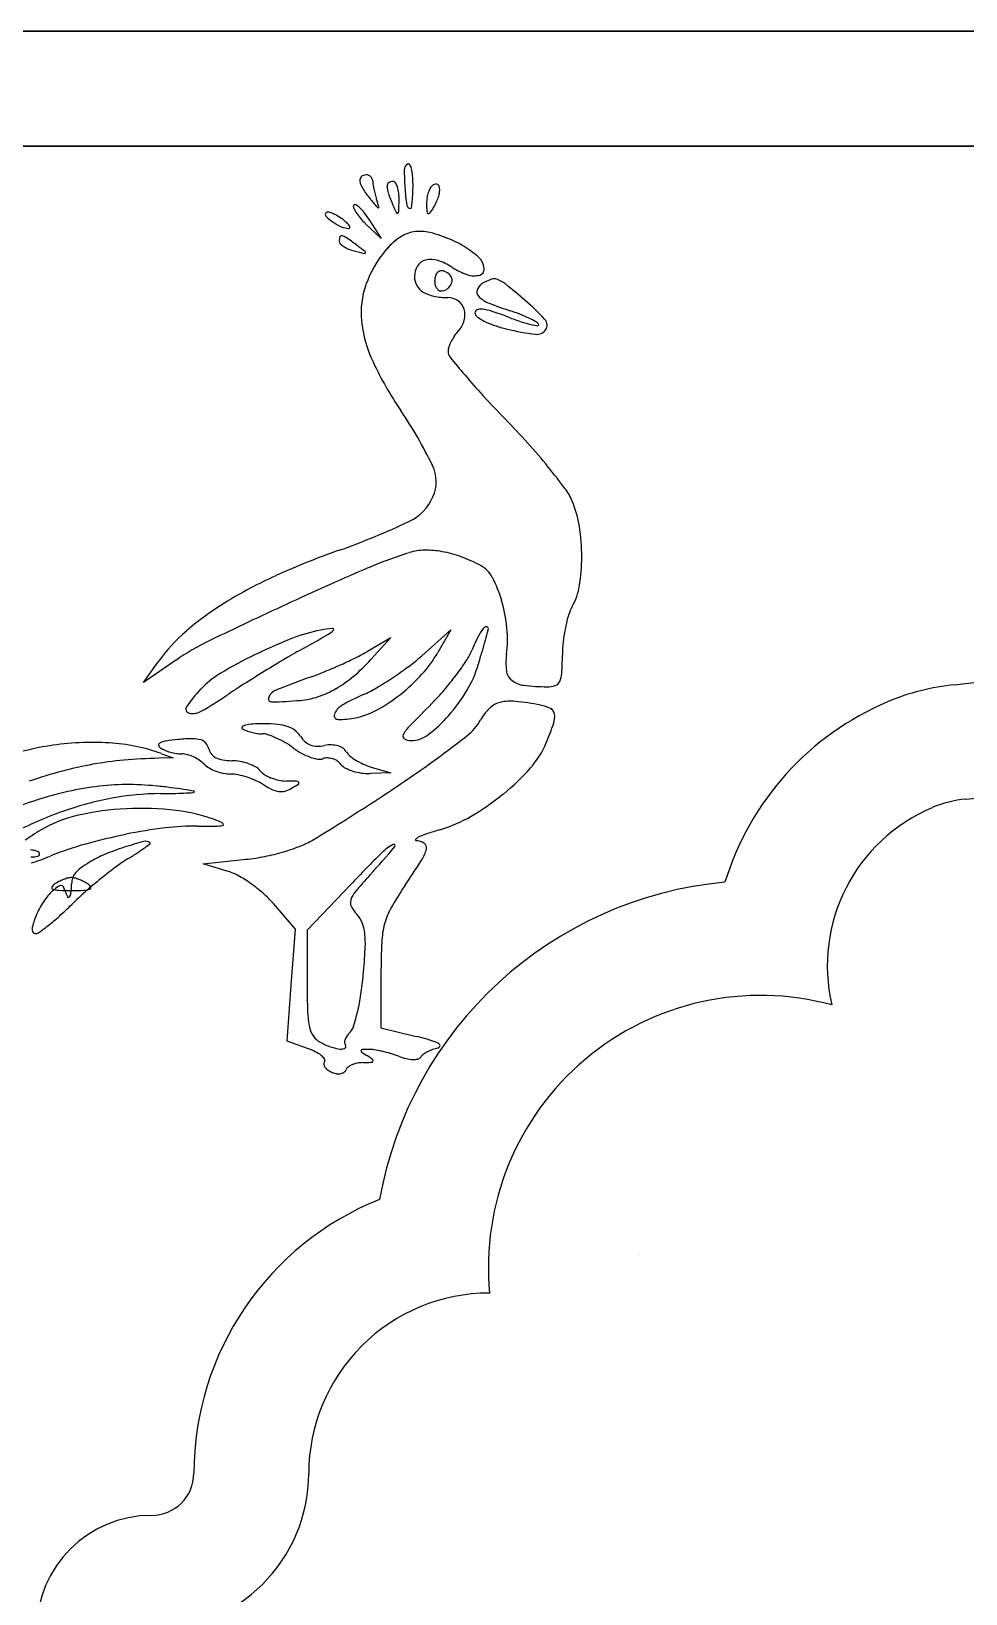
# Model space of a CAD drawing. Header units: millimetres. Extents: x 56222 to 3066687, y -650199 to -121287.
# Drawn here: x 141917.28 to 141925.42, y -185271.6 to -185258 of the extents above; entities that cross this region are included whole.
import ezdxf

# ---------------------------------------------------------------- set-up
doc = ezdxf.new("R2010")
doc.units = ezdxf.units.MM
doc.header["$MEASUREMENT"] = 0
doc.layers.add('$TD_AUDIT_GENERATED_(A0BDF17)', color=32, linetype='Continuous', lineweight=30)
doc.layers.add('FURNITURE', color=32, linetype='Continuous', lineweight=9)

msp = doc.modelspace()

# ---------------------------------------------------------------- linework, layer by layer
at = {"layer": '$TD_AUDIT_GENERATED_(A0BDF17)', "linetype": 'Continuous', "lineweight": 25, "ltscale": 2}
for p, q in [((141920.326, -185259.802, 0.517), (141920.191, -185259.672, 0.517)), ((141920.223, -185259.639, 0.517), (141920.326, -185259.802, 0.517)), ((141920.208, -185263.396, 0.517), (141920.412, -185263.277, 0.517)), ((141920.412, -185263.277, 0.517), (141920.237, -185263.468, 0.517)), ((141920.68, -185263.435, 0.517), (141920.933, -185263.209, 0.517)), ((141920.933, -185263.209, 0.517), (141920.819, -185263.408, 0.517)), ((141918.537, -185263.476, 0.517), (141918.256, -185263.669, 0.517)), ((141918.256, -185263.669, 0.517), (141918.385, -185263.487, 0.517)), ((141918.516, -185264.325, 0.517), (141918.387, -185264.328, 0.517)), ((141918.413, -185264.288, 0.517), (141918.516, -185264.325, 0.517)), ((141920.412, -185264.456, 0.517), (141920.23, -185264.461, 0.517)), ((141920.241, -185264.405, 0.517), (141920.412, -185264.456, 0.517)), ((141918.776, -185265.248, 0.517), (141919.149, -185265.208, 0.517)), ((141918.985, -185265.31, 0.517), (141918.776, -185265.248, 0.517)), ((141920.062, -185265.428, 0.517), (141919.682, -185265.825, 0.517)), ((141919.582, -185265.816, 0.517), (141919.388, -185265.594, 0.517)), ((141919.544, -185266.304, 0.517), (141919.582, -185265.816, 0.517)), ((141919.682, -185265.825, 0.517), (141919.682, -185266.283, 0.517)), ((141920.325, -185266.211, 0.517), (141920.325, -185266.675, 0.517)), ((141919.507, -185266.792, 0.517), (141919.544, -185266.304, 0.517)), ((141920.325, -185266.675, 0.517), (141920.632, -185266.751, 0.517)), ((141919.686, -185266.855, 0.517), (141919.507, -185266.792, 0.517))]:
    msp.add_line(p, q, dxfattribs=at)
for centre, radius, start, end in [((141920.585, -185259.201, 0.517), 0.0566, 121.7173, 179.5438), ((141922.594, -185259.217, 0.517), 2.066, 179.5438, 183.8707), ((141920.563, -185259.164, 0.517), 0.0136, 32.5488, 121.7173), ((141920.465, -185259.227, 0.517), 0.13, 15.3089, 32.549), ((141920.258, -185259.284, 0.517), 0.344, 5.0844, 15.309), ((141920.184, -185259.295, 0.517), 0.0437, 133.7988, 189.2818), ((141920.31, -185259.274, 0.517), 0.171, 189.2818, 212.5913), ((141920.195, -185259.307, 0.517), 0.06, 89.9999, 133.7988), ((141920.195, -185259.31, 0.517), 0.0631, 69.2792, 89.9999), ((141920.197, -185259.306, 0.517), 0.0588, 47.4413, 69.2791), ((141920.199, -185259.303, 0.517), 0.0546, 24.6793, 47.4414), ((141920.204, -185259.3, 0.517), 0.049, 359.9998, 24.6791), ((141920.427, -185259.3, 0.517), 0.174, 179.9999, 189.1788), ((141921.122, -185259.188, 0.517), 0.878, 189.1787, 191.9421), ((141920.415, -185259.347, 0.517), 0.0378, 127.25, 179.9999), ((141920.547, -185259.347, 0.517), 0.169, 179.9998, 199.9007), ((141920.429, -185259.365, 0.517), 0.0603, 90, 127.2501), ((141920.429, -185259.332, 0.517), 0.0269, 34.7898, 89.9999), ((141920.334, -185259.398, 0.517), 0.142, 18.6791, 34.7898), ((141920.232, -185259.432, 0.517), 0.25, 6.4586, 18.6792), ((141922.695, -185259.21, 0.517), 2.167, 183.8707, 187.9696), ((141919.727, -185259.331, 0.517), 0.877, 359.9999, 5.0844), ((141918.647, -185259.331, 0.517), 1.957, 357.6645, 359.9998), ((141920.955, -185259.473, 0.517), 0.23, 149.6039, 160.682), ((141920.814, -185259.391, 0.517), 0.0664, 121.7174, 149.6039), ((141920.808, -185259.381, 0.517), 0.0546, 96.86, 121.7173), ((141920.805, -185259.353, 0.517), 0.0271, 54.9415, 96.8599), ((141920.801, -185259.358, 0.517), 0.0332, 18.0104, 54.9414), ((141920.754, -185259.374, 0.517), 0.0827, 359.3297, 18.0106), ((141920.963, -185258.857, 0.517), 0.946, 212.5913, 219.173), ((141926.512, -185254.335, 0.517), 8.104, 219.1731, 219.8288), ((141921.236, -185259.164, 0.517), 0.995, 191.9422, 194.6924), ((141921.161, -185259.183, 0.517), 0.917, 194.6924, 197.6157), ((141917.761, -185260.263, 0.517), 2.65, 16.1329, 17.6157), ((141922.194, -185258.751, 0.517), 1.921, 199.9007, 203.2538), ((141914.916, -185259.323, 0.517), 5.569, 357.5338, 358.5358), ((141920.037, -185259.454, 0.517), 0.446, 358.5359, 6.4586), ((141919.365, -185259.344, 0.517), 1.24, 351.3136, 353.802), ((141919.604, -185259.37, 0.517), 0.999, 353.802, 357.6645), ((141921.031, -185259.496, 0.517), 0.309, 170.7876, 180.4003), ((141921.011, -185259.493, 0.517), 0.289, 160.682, 170.7877), ((141920.372, -185259.298, 0.517), 0.474, 334.7748, 340.682), ((141920.408, -185259.31, 0.517), 0.437, 340.682, 346.7273), ((141920.674, -185259.373, 0.517), 0.163, 346.7275, 359.3297), ((141919.862, -185259.592, 0.517), 0.0224, 134.9999, 223.9363), ((141919.86, -185259.59, 0.517), 0.0198, 78.6712, 134.9999), ((141920.117, -185259.346, 0.517), 0.377, 223.9364, 235.4484), ((141919.823, -185259.774, 0.517), 0.207, 68.5935, 78.6711), ((141919.787, -185259.868, 0.517), 0.308, 59.7554, 68.5936), ((141919.677, -185260.055, 0.517), 0.525, 53.825, 59.7554), ((141919.629, -185260.121, 0.517), 0.607, 49.0018, 53.8249), ((141920.102, -185259.523, 0.517), 0.0191, 134.9999, 202.2741), ((141920.326, -185259.431, 0.517), 0.261, 202.274, 212.2676), ((141920.099, -185259.52, 0.517), 0.0155, 57.3363, 134.9998), ((141920.451, -185259.352, 0.517), 0.409, 212.2676, 220.8431), ((141919.987, -185259.694, 0.517), 0.222, 46.1712, 57.3365), ((141919.868, -185259.818, 0.517), 0.394, 37.3503, 46.1713), ((141920.726, -185259.114, 0.517), 0.773, 220.8431, 226.1714), ((141919.527, -185260.079, 0.517), 0.824, 32.2676, 37.3503), ((141920.304, -185259.513, 0.517), 0.0207, 219.8286, 263.7596), ((141920.302, -185259.528, 0.517), 0.00537, 263.7596, 16.1326), ((141922.316, -185258.699, 0.517), 2.054, 203.2538, 205.3226), ((141920.466, -185259.574, 0.517), 0.00783, 205.3226, 308.8929), ((141920.457, -185259.562, 0.517), 0.0229, 308.8931, 357.534), ((141920.582, -185259.506, 0.517), 0.0327, 187.9697, 269.9999), ((141920.582, -185259.53, 0.517), 0.00908, 269.9999, 351.3135), ((141922.231, -185259.488, 0.517), 1.509, 180.4003, 182.9961), ((141920.747, -185259.566, 0.517), 0.023, 182.9962, 234.9416), ((141920.74, -185259.575, 0.517), 0.0111, 234.9416, 322.2232), ((141920.259, -185259.202, 0.517), 0.62, 322.2232, 327.1274), ((141920.497, -185259.356, 0.517), 0.336, 327.1273, 334.7748), ((141920.169, -185259.271, 0.517), 0.468, 235.4484, 246.1771), ((141920.048, -185259.544, 0.517), 0.169, 246.1772, 269.0677), ((141919.928, -185259.777, 0.517), 0.151, 35.4383, 49.0018), ((141920.046, -185259.704, 0.517), 0.00926, 269.0676, 351.2098), ((141920.033, -185259.702, 0.517), 0.0217, 351.2101, 35.4385), ((141920.656, -185260.035, 0.517), 0.295, 99.4524, 125.7531), ((141920.656, -185260.035, 0.517), 0.295, 99.4523, 125.753), ((141920.666, -185260.095, 0.517), 0.356, 76.0719, 99.4524), ((141920.666, -185260.095, 0.517), 0.356, 76.0718, 99.4522), ((141920.469, -185260.889, 0.517), 1.174, 66.4514, 76.0719), ((141920.469, -185260.889, 0.517), 1.174, 66.4513, 76.0718), ((141920.064, -185259.824, 0.517), 0.103, 159.1447, 179.9999), ((141919.993, -185259.824, 0.517), 0.0316, 179.9999, 224.5366), ((141919.983, -185259.793, 0.517), 0.016, 77.5083, 159.1446), ((141920.094, -185259.725, 0.517), 0.173, 224.5365, 237.1956), ((141919.964, -185259.877, 0.517), 0.102, 54.9487, 77.5083), ((141920.139, -185259.655, 0.517), 0.257, 237.1956, 247.9039), ((141917.938, -185262.765, 0.517), 3.63, 53.2356, 54.9487), ((141920.186, -185259.539, 0.517), 0.382, 247.9039, 255.8584), ((141914.458, -185267.423, 0.517), 9.444, 52.6545, 53.2357), ((141920.878, -185260.344, 0.517), 0.676, 125.7531, 139.9213), ((141920.879, -185260.344, 0.517), 0.676, 125.753, 139.9211), ((141920.616, -185260.552, 0.517), 0.807, 60.661, 66.4515), ((141920.616, -185260.552, 0.517), 0.807, 60.6609, 66.4514), ((141920.492, -185260.773, 0.517), 1.06, 55.9423, 60.661), ((141920.492, -185260.773, 0.517), 1.06, 55.9422, 60.6609), ((141920.549, -185260.69, 0.517), 0.959, 51.1151, 55.9423), ((141922.021, -185252.256, 0.517), 7.892, 255.8584, 256.5216), ((141920.183, -185259.923, 0.517), 0.00766, 256.5216, 340.7277), ((141920.181, -185259.923, 0.517), 0.00958, 340.7277, 52.6546), ((141921.082, -185260.515, 0.517), 0.941, 139.9213, 160.6483), ((141920.791, -185260.133, 0.517), 0.174, 147.6733, 180), ((141920.742, -185260.102, 0.517), 0.117, 104.0214, 147.6732), ((141920.761, -185260.177, 0.517), 0.194, 72.2423, 104.0214), ((141920.665, -185260.476, 0.517), 0.508, 56.7661, 72.2424), ((141920.961, -185260.178, 0.517), 0.302, 39.6901, 51.115), ((141921.091, -185260.07, 0.517), 0.133, 1.217, 39.6902), ((141920.772, -185260.133, 0.517), 0.155, 180, 209.6881), ((141920.927, -185260.17, 0.517), 0.135, 156.3356, 180), ((141920.932, -185260.17, 0.517), 0.139, 180, 193.9286), ((141920.854, -185260.138, 0.517), 0.0554, 110.4626, 156.3355), ((141920.856, -185260.142, 0.517), 0.0596, 66.6792, 110.4627), ((141920.819, -185260.228, 0.517), 0.153, 45, 66.6791), ((141920.886, -185260.161, 0.517), 0.0584, 1.7196, 45), ((141920.856, -185260.162, 0.517), 0.0884, 329.9579, 1.7197), ((141921.262, -185259.566, 0.517), 0.58, 236.7661, 251.3319), ((141921.137, -185259.936, 0.517), 0.19, 251.3318, 284.8216), ((141921.172, -185260.069, 0.517), 0.0524, 284.8217, 1.2169), ((141921.437, -185260.57, 0.517), 0.441, 110.5543, 122.302), ((141921.311, -185260.233, 0.517), 0.0805, 69.2198, 110.5543), ((141921.252, -185260.388, 0.517), 0.246, 50.8101, 69.2199), ((141920.884, -185260.446, 0.517), 0.732, 160.6483, 185.675), ((141920.782, -185260.127, 0.517), 0.167, 209.6881, 237.7541), ((141920.836, -185260.042, 0.517), 0.267, 237.7541, 258.9852), ((141920.908, -185259.673, 0.517), 0.643, 258.9852, 270), ((141920.891, -185260.18, 0.517), 0.0977, 193.9285, 212.101), ((141920.866, -185260.196, 0.517), 0.0676, 212.101, 234.35), ((141920.847, -185260.222, 0.517), 0.036, 234.35, 269.9999), ((141920.847, -185260.166, 0.517), 0.0921, 270, 301.7431), ((141920.839, -185260.152, 0.517), 0.108, 301.743, 329.9578), ((141921.214, -185260.267, 0.517), 0.0548, 164.2017, 226.7397), ((141921.252, -185260.277, 0.517), 0.0942, 122.3019, 164.2017), ((141921.377, -185260.094, 0.517), 0.293, 226.7396, 247.9911), ((141914.784, -185268.322, 0.517), 10.483, 49.5748, 50.8101), ((141920.908, -185260.468, 0.517), 0.152, 54.7434, 90), ((141920.915, -185260.458, 0.517), 0.14, 17.303, 54.7435), ((141920.884, -185260.468, 0.517), 0.172, 344.2608, 17.303), ((141921.172, -185260.449, 0.517), 0.0292, 111.627, 180), ((141921.183, -185260.449, 0.517), 0.0402, 180.0001, 234.6147), ((141921.196, -185260.51, 0.517), 0.094, 82.8054, 111.627), ((141921.152, -185260.861, 0.517), 0.448, 71.624, 82.8054), ((141922.233, -185257.976, 0.517), 2.576, 247.9912, 252.2801), ((141920.171, -185263.814, 0.517), 3.56, 69.1947, 71.624), ((141920.985, -185261.882, 0.517), 1.524, 68.8587, 72.2802), ((141920.334, -185261.806, 0.517), 1.924, 42.5151, 49.5749), ((141921.237, -185260.411, 0.517), 1.086, 185.675, 205.3933), ((141920.827, -185260.452, 0.517), 0.232, 317.8553, 344.2608), ((141921.451, -185260.073, 0.517), 0.502, 234.6147, 243.2268), ((141921.54, -185259.896, 0.517), 0.7, 243.2269, 251.2015), ((141921.69, -185259.455, 0.517), 1.166, 251.2015, 256.6408), ((141922.43, -185257.869, 0.517), 2.8, 249.1946, 251.587), ((141921.134, -185261.498, 0.517), 1.112, 64.526, 68.8587), ((141921.874, -185259.539, 0.517), 1.04, 251.587, 256.5982), ((141921.178, -185261.405, 0.517), 1.009, 60.5829, 64.5261), ((141921.74, -185260.1, 0.517), 0.463, 256.5982, 263.8069), ((141921.641, -185260.583, 0.517), 0.066, 31.7175, 60.583), ((141921.691, -185260.553, 0.517), 0.00762, 263.8069, 31.7175), ((141921.699, -185260.555, 0.517), 0.0724, 327.0102, 42.5151), ((141921.277, -185260.871, 0.517), 0.383, 153.3754, 161.1065), ((141921.332, -185260.898, 0.517), 0.443, 145.9902, 153.3753), ((141921.287, -185260.868, 0.517), 0.39, 137.8554, 145.9903), ((141921.988, -185258.202, 0.517), 2.454, 256.6407, 262.5883), ((141921.683, -185260.545, 0.517), 0.0911, 262.5882, 327.0102), ((141921.024, -185260.785, 0.517), 0.115, 161.1064, 180), ((141920.988, -185260.785, 0.517), 0.0787, 180, 218.8135), ((141927.233, -185255.761, 0.517), 8.094, 218.8135, 220.2425), ((141923.178, -185259.489, 0.517), 3.235, 205.3932, 214.1323), ((141925.347, -185257.357, 0.517), 5.623, 220.2425, 222.7104), ((141928.183, -185254.739, 0.517), 9.483, 222.7103, 224.379), ((141917.362, -185263.431, 0.517), 3.791, 25.872, 34.1323), ((141916.639, -185266.036, 0.517), 6.669, 41.9098, 44.3789), ((141917.323, -185265.422, 0.517), 5.75, 39.1503, 41.9098), ((141920.48, -185261.919, 0.517), 0.326, 336.0155, 25.8721), ((141917.779, -185265.051, 0.517), 5.162, 36.537, 39.1503), ((141920.385, -185261.877, 0.517), 0.43, 295.0686, 336.0156), ((141921.499, -185262.295, 0.517), 0.533, 22.6765, 36.537), ((141921.113, -185262.456, 0.517), 0.951, 8.8748, 22.6765), ((141917.576, -185255.871, 0.517), 7.061, 289.7467, 295.0685), ((141920.354, -185262.574, 0.517), 1.719, 0.0177, 8.8748), ((141922.559, -185269.754, 0.517), 7.691, 109.7467, 114.1756), ((141921.735, -185266.255, 0.517), 3.895, 107.3546, 113.504), ((141920.712, -185262.982, 0.517), 0.466, 90.8167, 107.3547), ((141920.717, -185263.314, 0.517), 0.798, 79.7729, 90.8167), ((141920.683, -185263.5, 0.517), 0.987, 69.8397, 79.7729), ((141920.569, -185263.812, 0.517), 1.319, 61.8451, 69.8397), ((141920.451, -185262.574, 0.517), 1.622, 351.0555, 0.0177), ((141920.974, -185266.222, 0.517), 3.819, 114.1756, 121.6528), ((141933.788, -185293.971, 0.517), 34.119, 113.5039, 114.7497), ((141921.074, -185262.868, 0.517), 0.249, 27.6803, 61.8451), ((141920.319, -185263.265, 0.517), 1.102, 16.3435, 27.6804), ((141921.536, -185262.745, 0.517), 0.524, 330.2455, 351.0555), ((141920.379, -185265.258, 0.517), 2.686, 121.6528, 130.635), ((141935.795, -185298.323, 0.517), 38.911, 114.7497, 115.8425), ((141920.132, -185263.319, 0.517), 1.296, 5.5415, 16.3436), ((141922.302, -185263.183, 0.517), 0.358, 150.2454, 163.3736), ((141923.148, -185263.435, 0.517), 1.242, 163.3735, 168.5794), ((141919.605, -185264.356, 0.517), 1.497, 130.635, 144.5467), ((141919.82, -185265.34, 0.517), 2.263, 115.8425, 124.5287), ((141921.112, -185267.254, 0.517), 4.266, 111.5333, 116.2515), ((141920.053, -185264.569, 0.517), 1.38, 100.5936, 111.5334), ((141908.232, -185242.794, 0.517), 23.532, 299.0347, 299.621), ((141920.035, -185264.476, 0.517), 1.286, 95.9198, 100.5935), ((141919.763, -185263.075, 0.517), 0.202, 299.6211, 316.9475), ((141919.904, -185263.207, 0.517), 0.00941, 316.9477, 95.9199), ((141922.678, -185264.034, 0.517), 1.69, 153.2115, 157.3236), ((141921.58, -185263.48, 0.517), 0.461, 142.3951, 153.2117), ((141910.975, -185260.432, 0.517), 10.653, 343.8258, 344.3859), ((141921.246, -185263.222, 0.517), 0.0389, 94.1736, 142.3951), ((141895.11, -185255.998, 0.517), 27.125, 344.3858, 344.5758), ((141921.245, -185263.199, 0.517), 0.0152, 360, 94.1735), ((141921.208, -185263.199, 0.517), 0.052, 344.5759, 360), ((141920.433, -185263.29, 0.517), 0.994, 352.3606, 5.5415), ((141923.299, -185263.466, 0.517), 1.396, 168.5794, 173.6497), ((141921.137, -185267.304, 0.517), 4.323, 116.2515, 120.7823), ((141922.877, -185269.177, 0.517), 6.643, 119.0348, 120.6012), ((141919.403, -185262.015, 0.517), 1.599, 296.1795, 300.2086), ((141919.487, -185262.098, 0.517), 1.792, 306.9455, 311.7237), ((141919.874, -185262.863, 0.517), 1.091, 317.797, 330.0679), ((141920.562, -185263.15, 0.517), 0.603, 327.0035, 337.3235), ((141903.116, -185258.153, 0.517), 18.835, 343.4603, 343.8258), ((141921.974, -185263.497, 0.517), 0.561, 172.3606, 187.0412), ((141918.549, -185263.404, 0.517), 3.356, 356.8198, 359.5726), ((141923.039, -185263.437, 0.517), 1.134, 173.6498, 179.5726), ((141924.916, -185259.521, 0.517), 4.187, 275.5415, 291.4704), ((141926.106, -185274.64, 0.517), 12.989, 121.5446, 122.4893), ((141926.155, -185274.72, 0.517), 13.083, 120.6013, 121.5446), ((141918.712, -185260.839, 0.517), 2.956, 289.7559, 292.3911), ((141918.076, -185259.296, 0.517), 4.624, 292.3911, 294.2754), ((141918.183, -185259.532, 0.517), 4.366, 294.2755, 296.1795), ((141918.984, -185262.314, 0.517), 1.704, 310.2595, 317.3564), ((141918.786, -185261.165, 0.517), 2.958, 303.6628, 306.9454), ((141919.159, -185262.239, 0.517), 2.276, 323.1589, 327.0036), ((141920.239, -185263.238, 0.517), 0.973, 329.005, 343.4603), ((141921.543, -185263.55, 0.517), 0.127, 187.0412, 231.2805), ((141919.327, -185264.266, 0.517), 0.786, 120.7824, 136.7881), ((141922.443, -185268.888, 0.517), 6.17, 122.4894, 124.1378), ((141922.93, -185272.583, 0.517), 9.523, 109.7559, 111.6883), ((141919.403, -185262.809, 0.517), 1.055, 300.0959, 310.2595), ((141919.705, -185262.72, 0.517), 1.152, 293.862, 300.3483), ((141918.857, -185261.272, 0.517), 2.83, 300.3482, 303.6629), ((141919.513, -185262.537, 0.517), 1.577, 308.4884, 317.7971), ((141918.941, -185262.075, 0.517), 2.548, 319.3859, 323.159), ((141921.593, -185263.488, 0.517), 0.206, 231.2805, 263.1754), ((141921.782, -185261.905, 0.517), 1.8, 263.1754, 269.6523), ((141921.773, -185263.479, 0.517), 0.227, 269.6523, 288.0076), ((141921.823, -185263.632, 0.517), 0.0655, 288.0076, 334.2412), ((141921.713, -185263.579, 0.517), 0.187, 334.2413, 356.8197), ((141925.514, -185265.679, 0.517), 2, 95.5415, 112.8665), ((141919.691, -185264.608, 0.517), 1.286, 136.7882, 145.457), ((141917.12, -185261.037, 0.517), 3.315, 299.6476, 304.1379), ((141919.374, -185263.808, 0.517), 0.0292, 156.6337, 271.2589), ((141919.454, -185263.842, 0.517), 0.116, 111.6884, 156.6336), ((141919.288, -185259.921, 0.517), 3.917, 271.2588, 274.9084), ((141919.567, -185263.165, 0.517), 0.661, 274.9084, 288.6772), ((141919.507, -185262.988, 0.517), 0.848, 288.6772, 300.0959), ((141921.016, -185265.684, 0.517), 2.089, 113.8621, 119.6597), ((141919.582, -185262.624, 0.517), 1.466, 298.9257, 308.4885), ((141932.076, -185275.16, 0.517), 15.992, 135, 135.9773), ((141919.293, -185262.377, 0.517), 2.085, 315.0001, 319.3859), ((141919.818, -185262.985, 0.517), 1.464, 318.363, 329.005), ((141921.414, -185264.041, 0.517), 0.206, 104.0073, 133.6981), ((141921.456, -185264.208, 0.517), 0.378, 83.9372, 104.0073), ((141921.222, -185266.415, 0.517), 2.597, 79.0978, 83.9372), ((141925.706, -185266.135, 0.517), 2.494, 112.8665, 163.0265), ((141918.661, -185263.899, 0.517), 0.0356, 145.457, 256.7055), ((141918.687, -185263.79, 0.517), 0.148, 256.7055, 299.6476), ((141919.952, -185263.956, 0.517), 0.0337, 161.8752, 269.8047), ((141920.051, -185263.989, 0.517), 0.138, 119.6597, 161.8752), ((141919.954, -185263.22, 0.517), 0.77, 269.8046, 281.31), ((141919.978, -185263.34, 0.517), 0.647, 281.3099, 298.9257), ((141919.954, -185263.105, 0.517), 1.283, 307.4447, 318.363), ((141921.58, -185264.215, 0.517), 0.447, 133.698, 150.3646), ((141921.649, -185264.194, 0.517), 0.335, 62.9885, 79.0978), ((141921.772, -185263.953, 0.517), 0.0654, 8.9663, 62.9885), ((141921.671, -185263.969, 0.517), 0.167, 340.7574, 8.9663), ((141919.123, -185264.062, 0.517), 0.0101, 131.3262, 237.529), ((141919.159, -185264.102, 0.517), 0.0639, 103.0663, 131.326), ((141919.212, -185263.922, 0.517), 0.176, 237.5288, 249.6698), ((141919.236, -185264.435, 0.517), 0.405, 93.6331, 103.0662), ((141919.307, -185263.667, 0.517), 0.448, 249.6699, 255.7123), ((141919.315, -185263.635, 0.517), 0.481, 255.7122, 261.6323), ((141919.303, -185265.488, 0.517), 1.461, 89.9999, 93.6331), ((141919.293, -185263.786, 0.517), 0.329, 261.6322, 269.51), ((141919.288, -185264.28, 0.517), 0.166, 71.3166, 89.5101), ((141919.303, -185265.297, 0.517), 1.27, 84.4929, 90), ((141919.105, -185264.822, 0.517), 0.738, 65.3157, 71.3166), ((141919.387, -185264.425, 0.517), 0.393, 71.3114, 84.4929), ((141919.439, -185264.271, 0.517), 0.231, 53.3395, 71.3113), ((141919.467, -185264.233, 0.517), 0.183, 31.9852, 53.3395), ((141920.542, -185264.135, 0.517), 0.0266, 150.6365, 238.7031), ((141920.843, -185264.304, 0.517), 0.372, 135.9773, 150.6365), ((141920.586, -185263.931, 0.517), 0.243, 270, 307.4448), ((141920.775, -185263.757, 0.517), 0.48, 308.2651, 330.3645), ((141918.982, -185263.03, 0.517), 3.016, 337.3235, 340.7574), ((141917.766, -185266.398, 0.517), 2.203, 98.6019, 110.8182), ((141917.818, -185266.738, 0.517), 2.548, 86.8213, 98.6019), ((141917.871, -185265.78, 0.517), 1.588, 70.0328, 86.8213), ((141918.409, -185264.213, 0.517), 0.0204, 114.9968, 186.0904), ((141918.421, -185264.211, 0.517), 0.0315, 186.0905, 237.6468), ((141918.486, -185264.376, 0.517), 0.201, 98.5234, 114.9968), ((141918.526, -185264.044, 0.517), 0.229, 237.6468, 248.4207), ((141918.622, -185263.802, 0.517), 0.49, 248.4207, 254.5286), ((141918.748, -185266.129, 0.517), 1.973, 95.4475, 98.5234), ((141918.723, -185265.868, 0.517), 1.711, 91.3041, 95.4475), ((141918.69, -185264.386, 0.517), 0.228, 73.006, 91.3042), ((141918.729, -185264.255, 0.517), 0.0922, 40.4208, 73.006), ((141918.704, -185264.277, 0.517), 0.126, 14.655, 40.4207), ((141918.941, -185264.215, 0.517), 0.119, 194.655, 219.2992), ((141919.052, -185264.938, 0.517), 0.865, 59.5117, 65.3157), ((141919.07, -185264.907, 0.517), 0.83, 53.5233, 59.5117), ((141919.925, -185263.751, 0.517), 0.608, 233.5233, 241.4675), ((141919.804, -185264.023, 0.517), 0.213, 211.9852, 228.2479), ((141919.764, -185264.067, 0.517), 0.154, 228.248, 249.0243), ((141919.771, -185264.05, 0.517), 0.173, 249.0243, 268.4349), ((141919.775, -185263.908, 0.517), 0.315, 268.435, 280.8222), ((141919.892, -185264.522, 0.517), 0.311, 89.4231, 100.8222), ((141919.893, -185264.418, 0.517), 0.206, 73.9236, 89.423), ((141919.908, -185264.366, 0.517), 0.153, 55.7145, 73.9236), ((141919.942, -185264.317, 0.517), 0.0928, 29.2326, 55.7145), ((141920.586, -185264.064, 0.517), 0.11, 238.703, 270), ((141915.697, -185257.318, 0.517), 8.68, 305.582, 308.2651), ((141921.043, -185263.891, 0.517), 0.782, 318.4206, 337.3235), ((141918.358, -185267.44, 0.517), 3.107, 100.0307, 105.0493), ((141918.356, -185267.431, 0.517), 3.098, 95.0047, 100.0308), ((141918.492, -185268.979, 0.517), 4.652, 91.298, 95.0047), ((141918.626, -185263.787, 0.517), 0.505, 254.5286, 260.5793), ((141918.593, -185263.99, 0.517), 0.3, 260.5792, 269.5183), ((141918.589, -185264.47, 0.517), 0.18, 74.3149, 89.5183), ((141918.537, -185264.654, 0.517), 0.372, 65.4765, 74.3149), ((141918.529, -185264.672, 0.517), 0.391, 56.8029, 65.4764), ((141918.601, -185264.562, 0.517), 0.259, 45.0001, 56.8029), ((141918.931, -185264.231, 0.517), 0.208, 225, 240.3216), ((141918.947, -185264.21, 0.517), 0.128, 219.2993, 242.7206), ((141918.979, -185264.149, 0.517), 0.196, 242.7205, 260.908), ((141919.026, -185263.852, 0.517), 0.497, 260.908, 270), ((141919.026, -185264.75, 0.517), 0.401, 79.6899, 90.0001), ((141919.015, -185264.81, 0.517), 0.462, 70.4153, 79.6899), ((141919.037, -185264.751, 0.517), 0.399, 60.6123, 70.4153), ((141919.882, -185263.83, 0.517), 0.518, 241.4675, 250.4288), ((141919.842, -185263.94, 0.517), 0.401, 250.4287, 260.2178), ((141919.789, -185264.251, 0.517), 0.0856, 260.2178, 290.9937), ((141919.855, -185264.424, 0.517), 0.0994, 88.2173, 110.9936), ((141919.853, -185264.484, 0.517), 0.159, 72.197, 88.2173), ((141919.849, -185264.497, 0.517), 0.174, 56.8609, 72.1969), ((141919.862, -185264.477, 0.517), 0.149, 39.6902, 56.861), ((141920.075, -185264.3, 0.517), 0.128, 219.6902, 242.7021), ((141920.13, -185264.212, 0.517), 0.122, 209.2326, 230.7908), ((141920.359, -185263.93, 0.517), 0.486, 230.7907, 238.5264), ((141920.408, -185263.85, 0.517), 0.58, 238.5263, 245.8714), ((141920.402, -185263.864, 0.517), 0.564, 245.8713, 253.3657), ((141914.241, -185255.283, 0.517), 11.182, 302.842, 305.582), ((141924.916, -185259.521, 0.517), 5.187, 275.5415, 291.4704), ((141918.772, -185268.981, 0.517), 4.703, 105.0492, 108.7278), ((141919.039, -185264.042, 0.517), 0.426, 240.3216, 249.2719), ((141919.047, -185264.021, 0.517), 0.448, 249.2719, 258.0554), ((141919.016, -185264.168, 0.517), 0.297, 258.0553, 270), ((141919.016, -185264.791, 0.517), 0.325, 78.4205, 90), ((141918.936, -185265.181, 0.517), 0.723, 72.044, 78.4205), ((141918.926, -185265.211, 0.517), 0.755, 65.7513, 72.044), ((141919.162, -185264.529, 0.517), 0.145, 39.6902, 60.6122), ((141919.044, -185264.951, 0.517), 0.469, 56.7662, 65.7513), ((141919.394, -185264.336, 0.517), 0.157, 219.6901, 238.5366), ((141919.506, -185264.153, 0.517), 0.373, 238.5365, 248.4359), ((141919.522, -185264.114, 0.517), 0.414, 248.4359, 257.9335), ((141919.503, -185264.201, 0.517), 0.325, 257.9335, 269.3369), ((141919.458, -185268.053, 0.517), 3.527, 87.8553, 89.3369), ((141919.589, -185264.553, 0.517), 0.0245, 37.3408, 87.8553), ((141920.199, -185264.061, 0.517), 0.397, 242.7021, 252.6021), ((141920.221, -185263.988, 0.517), 0.473, 252.6021, 261.8684), ((141920.217, -185264.016, 0.517), 0.445, 261.8685, 271.5743), ((141920.092, -185263.048, 0.517), 2.054, 309.2245, 318.4205), ((141918.214, -185267.414, 0.517), 2.863, 97.5055, 108.7878), ((141918.13, -185266.775, 0.517), 2.218, 83.8435, 97.5054), ((141918.417, -185267.033, 0.517), 2.397, 90.2864, 100.4804), ((141917.514, -185272.478, 0.517), 7.955, 82.898, 83.8434), ((141918.376, -185258.717, 0.517), 5.919, 270.2864, 271.3493), ((141918.024, -185268.386, 0.517), 3.831, 81.2651, 82.898), ((141918.44, -185261.429, 0.517), 3.206, 271.3493, 273.0313), ((141917.092, -185274.451, 0.517), 9.967, 80.7366, 81.2651), ((141918.198, -185256.865, 0.517), 7.777, 273.0312, 273.6241), ((141918.689, -185264.613, 0.517), 0.0132, 273.6241, 325.7302), ((141918.696, -185264.618, 0.517), 0.00416, 325.7301, 80.7365), ((141919.634, -185264.05, 0.517), 0.607, 236.7662, 244.6582), ((141919.459, -185264.42, 0.517), 0.198, 244.6582, 262.8273), ((141919.452, -185264.471, 0.517), 0.147, 262.8274, 284.6418), ((141919.431, -185264.39, 0.517), 0.231, 284.6417, 300.1895), ((141918.884, -185263.45, 0.517), 1.318, 300.1895, 303.207), ((141919.601, -185264.544, 0.517), 0.0102, 303.207, 37.3408), ((141920.022, -185262.962, 0.517), 2.164, 300.1629, 309.2245), ((141918.139, -185267.194, 0.517), 2.631, 108.7879, 120.4933), ((141918.634, -185267.843, 0.517), 3.238, 109.5066, 117.9001), ((141918.494, -185267.448, 0.517), 2.819, 100.4804, 109.5067), ((141918.23, -185267.222, 0.517), 2.458, 92.8527, 102.7564), ((141918.234, -185267.32, 0.517), 2.556, 83.0813, 92.8526), ((141918.362, -185266.265, 0.517), 1.494, 68.4724, 83.0813), ((141905.037, -185241.025, 0.517), 28.154, 301.4671, 302.842), ((141925.706, -185266.135, 0.517), 1.494, 112.8665, 193.1658), ((141925.514, -185265.679, 0.517), 1, 95.5415, 112.8665), ((141917.932, -185265.907, 0.517), 1.11, 102.7564, 120.6954), ((141919.017, -185269.483, 0.517), 4.585, 97.1631, 101.5059), ((141918.697, -185266.932, 0.517), 2.013, 89.1293, 97.1632), ((141918.864, -185255.896, 0.517), 9.024, 269.1293, 270.1441), ((141918.886, -185264.659, 0.517), 0.26, 270.1442, 283.2634), ((141918.855, -185265.017, 0.517), 0.152, 51.4667, 68.4724), ((141918.944, -185264.905, 0.517), 0.00843, 283.2633, 51.4667), ((141920.486, -185263.76, 0.517), 1.241, 286.4214, 300.163), ((141918.062, -185266.205, 0.517), 1.432, 122.6402, 125.711), ((141918.711, -185267.219, 0.517), 2.636, 120.6954, 122.6402), ((141918.603, -185268.084, 0.517), 3.127, 105.7865, 111.7087), ((141919.065, -185269.716, 0.517), 4.822, 101.5058, 105.7865), ((141919.237, -185268.622, 0.517), 3.701, 105.3274, 108.0704), ((141918.276, -185265.116, 0.517), 0.0654, 55.7301, 105.3275), ((141917.229, -185263.699, 0.517), 1.75, 306.2801, 308.3168), ((141918.31, -185265.067, 0.517), 0.00614, 308.3168, 55.7301), ((141919.363, -185264.433, 0.517), 0.709, 291.4664, 301.4671), ((141920.632, -185265.039, 0.517), 0.00704, 142.3222, 267.3609), ((141920.676, -185265.073, 0.517), 0.0629, 114.9289, 142.3221), ((141920.625, -185265.187, 0.517), 0.141, 56.8559, 87.3608), ((141920.961, -185265.685, 0.517), 0.738, 108.6212, 114.9288), ((141920.678, -185265.106, 0.517), 0.0448, 345.5772, 56.856), ((141921.698, -185267.872, 0.517), 3.046, 106.4214, 108.6213), ((141917.238, -185265.456, 0.517), 0.332, 77.0541, 83.8852), ((141917.297, -185265.026, 0.517), 0.161, 262.777, 274.4349), ((141916.47, -185262.725, 0.517), 2.642, 287.8509, 291.7086), ((141917.3, -185265.073, 0.517), 0.114, 274.4349, 288.0529), ((141917.291, -185265.225, 0.517), 0.0957, 59.8004, 77.0541), ((141917.327, -185265.154, 0.517), 0.0289, 288.053, 325.7302), ((141917.325, -185265.168, 0.517), 0.0299, 25.0929, 59.8003), ((141917.338, -185265.162, 0.517), 0.0145, 325.7301, 25.0928), ((141918.274, -185266.03, 0.517), 0.934, 112.5094, 121.4327), ((141918.827, -185267.364, 0.517), 2.378, 108.0704, 112.5093), ((141918.75, -185266.251, 0.517), 1.222, 121.1312, 126.8601), ((141916.6, -185262.691, 0.517), 2.937, 301.1312, 302.9942), ((141917.45, -185264.001, 0.517), 1.375, 302.9943, 306.2801), ((141918.945, -185263.325, 0.517), 1.894, 276.1791, 281.2329), ((141918.937, -185263.286, 0.517), 1.934, 281.2329, 286.2077), ((141919.009, -185263.532, 0.517), 1.677, 286.2077, 291.4663), ((141935.516, -185280.212, 0.517), 21.387, 135.2337, 136.2685), ((141911.108, -185257.103, 0.517), 12.293, 317.9041, 319.4339), ((141920.605, -185265.423, 0.517), 0.385, 116.7484, 135.2337), ((141920.437, -185265.089, 0.517), 0.012, 319.4338, 116.7485), ((141920.394, -185265.033, 0.517), 0.338, 327.5667, 345.5773), ((141917.768, -185265.412, 0.517), 0.134, 140.341, 161.2787), ((141917.85, -185265.48, 0.517), 0.24, 125.7638, 140.341), ((141918.432, -185266.289, 0.517), 1.237, 121.4327, 125.7638), ((141920.396, -185268.446, 0.517), 3.965, 126.8601, 129.2431), ((141918.852, -185265.761, 0.517), 0.47, 61.0309, 73.5188), ((141924.238, -185268.966, 0.517), 5.403, 137.9041, 139.9689), ((141911.997, -185259.698, 0.517), 10.286, 326.0422, 327.5667), ((141917.772, -185265.824, 0.517), 0.458, 131.6409, 146.9872), ((141917.471, -185265.455, 0.517), 0.0134, 153.1822, 248.8062), ((141917.518, -185265.478, 0.517), 0.0654, 122.8725, 153.1823), ((141917.523, -185265.322, 0.517), 0.156, 248.8063, 267.6755), ((141917.922, -185265.993, 0.517), 0.683, 126.628, 131.6408), ((141917.704, -185265.766, 0.517), 0.408, 116.7397, 122.8726), ((141917.54, -185265.479, 0.517), 0.0431, 88.9938, 126.628), ((141917.629, -185262.721, 0.517), 2.759, 267.6755, 270), ((141917.73, -185265.818, 0.517), 0.466, 111.1938, 116.7399), ((141917.54, -185265.458, 0.517), 0.022, 29.0822, 88.9938), ((141917.406, -185265.532, 0.517), 0.175, 16.04, 29.0822), ((141917.709, -185265.763, 0.517), 0.407, 105.4729, 111.1937), ((141917.865, -185265.4, 0.517), 0.302, 196.04, 206.1816), ((141917.629, -185265.474, 0.517), 0.107, 90, 105.4729), ((141916.33, -185265.37, 0.517), 1.302, 354.0481, 357.7154), ((141917.629, -185265.474, 0.517), 0.107, 74.5271, 90), ((141917.629, -185262.721, 0.517), 2.759, 270, 272.3245), ((141917.816, -185265.429, 0.517), 0.185, 161.2787, 177.7154), ((141917.548, -185265.763, 0.517), 0.407, 68.8063, 74.5271), ((141917.527, -185265.818, 0.517), 0.466, 63.2601, 68.8062), ((141917.553, -185265.766, 0.517), 0.408, 57.1274, 63.2603), ((141917.734, -185265.322, 0.517), 0.156, 272.3245, 291.1937), ((141920.618, -185268.719, 0.517), 4.318, 129.2431, 131.5938), ((141917.739, -185265.478, 0.517), 0.0654, 26.8177, 57.1275), ((141917.786, -185265.455, 0.517), 0.0134, 291.1938, 26.8178), ((141918.495, -185266.405, 0.517), 1.207, 54.8535, 61.0308), ((141918.434, -185266.492, 0.517), 1.313, 48.8319, 54.8535), ((141923.63, -185268.763, 0.517), 3.37, 95.2687, 169.8747), ((141922.929, -185267.059, 0.517), 2.893, 146.0421, 150.4879), ((141918.057, -185266.009, 0.517), 0.798, 146.9873, 157.114), ((141915.362, -185263.298, 0.517), 3.234, 311.9725, 314.5863), ((141917.603, -185265.529, 0.517), 0.0104, 206.1816, 317.9149), ((141917.57, -185265.499, 0.517), 0.0556, 317.915, 354.0482), ((141919.829, -185267.83, 0.517), 3.129, 131.5938, 134.5863), ((141918.671, -185266.22, 0.517), 0.952, 41.1688, 48.8319), ((141920.132, -185265.584, 0.517), 0.0736, 161.3213, 206.5965), ((141920.266, -185265.629, 0.517), 0.215, 139.9689, 161.3214), ((141920.344, -185265.478, 0.517), 0.311, 206.5966, 222.1448), ((141917.912, -185265.948, 0.517), 0.641, 157.114, 167.6895), ((141916.26, -185264.296, 0.517), 1.892, 308.0674, 311.9725), ((141919.921, -185265.86, 0.517), 0.26, 22.4547, 42.1447), ((141920.918, -185265.921, 0.517), 0.582, 150.4878, 165.0815), ((141917.321, -185265.819, 0.517), 0.0354, 167.6894, 253.9045), ((141917.321, -185265.818, 0.517), 0.0369, 253.9045, 305.2924), ((141916.092, -185264.082, 0.517), 2.164, 305.2923, 308.0674), ((141919.851, -185265.889, 0.517), 0.336, 6.2039, 22.4548), ((141919.367, -185265.942, 0.517), 0.822, 356.8161, 6.2039), ((141921.074, -185265.962, 0.517), 0.743, 165.0815, 177.4392), ((141914.036, -185265.645, 0.517), 6.161, 354.6902, 356.8161), ((141926.634, -185266.211, 0.517), 6.309, 177.4392, 179.9999), ((141928.023, -185266.283, 0.517), 8.341, 180, 181.755), ((141917.357, -185265.954, 0.517), 2.826, 351.2717, 354.6901), ((141918.092, -185266.067, 0.517), 2.083, 346.9745, 351.2716), ((141923.63, -185268.763, 0.517), 2.37, 74.8093, 185.4007), ((141920.408, -185266.517, 0.517), 0.722, 181.755, 192.2994), ((141918.285, -185266.111, 0.517), 1.884, 343.0466, 346.9744), ((141919.92, -185266.623, 0.517), 0.223, 192.2994, 214.4177), ((141919.965, -185266.623, 0.517), 0.128, 315, 343.0466), ((141919.874, -185266.654, 0.517), 0.167, 214.4177, 241.8451), ((141920.079, -185266.272, 0.517), 0.601, 241.845, 251.2733), ((141920.019, -185266.448, 0.517), 0.415, 251.2734, 263.7177), ((141920.092, -185266.806, 0.517), 0.0847, 160.4396, 179.9958), ((141920.035, -185266.806, 0.517), 0.0276, 179.9959, 225), ((141920.145, -185266.825, 0.517), 0.14, 145.445, 160.4396), ((141920.004, -185266.837, 0.517), 0.0161, 303.2711, 44.9999), ((141920.216, -185266.874, 0.517), 0.227, 135.0001, 145.4449), ((141919.874, -185269.814, 0.517), 3.156, 73.7148, 76.1115), ((141920.654, -185267.143, 0.517), 0.373, 62.1738, 73.7149), ((141920.817, -185266.83, 0.517), 0.0217, 281.7856, 348.8413), ((141920.82, -185266.831, 0.517), 0.0192, 348.8413, 62.174), ((141919.495, -185267.405, 0.517), 0.582, 63.6849, 70.7813), ((141919.628, -185267.136, 0.517), 0.282, 51.4914, 63.6848), ((141919.717, -185267.024, 0.517), 0.139, 33.8987, 51.4914), ((141919.862, -185266.989, 0.517), 0.0343, 148.2827, 189.2347), ((141919.813, -185266.959, 0.517), 0.0233, 328.2825, 33.8987), ((141919.98, -185266.8, 0.517), 0.0606, 263.7177, 303.2712), ((141920.171, -185267.255, 0.517), 0.276, 90.405, 100.8297), ((141920.164, -185266.876, 0.517), 0.0109, 93.2975, 169.3652), ((141920.166, -185266.876, 0.517), 0.0135, 169.3651, 234.8069), ((141921.006, -185265.686, 0.517), 1.47, 234.8068, 237.1275), ((141920.229, -185268.009, 0.517), 1.146, 90.5207, 93.2973), ((141920.158, -185265.484, 0.517), 1.494, 270.4049, 273.0044), ((141919.858, -185267.462, 0.517), 0.645, 52.3855, 57.1275), ((141920.221, -185267.146, 0.517), 0.283, 80.6147, 90.5207), ((141920.236, -185266.954, 0.517), 0.0222, 273.0044, 325.9007), ((141920.245, -185266.96, 0.517), 0.0111, 325.9006, 52.3853), ((141920.091, -185267.933, 0.517), 1.08, 76.9546, 80.6148), ((141920.062, -185268.058, 0.517), 1.209, 73.3588, 76.9546), ((141920.125, -185267.849, 0.517), 0.991, 69.1832, 73.3589), ((141920.688, -185266.367, 0.517), 0.594, 249.1832, 256.0022), ((141920.612, -185266.673, 0.517), 0.279, 256.0023, 268.0014), ((141920.608, -185266.794, 0.517), 0.158, 268.0015, 284.0492), ((141920.636, -185266.908, 0.517), 0.041, 284.0493, 327.7254), ((141920.739, -185266.973, 0.517), 0.0804, 125.6085, 147.7254), ((141920.87, -185267.156, 0.517), 0.306, 117.4259, 125.6084), ((141920.898, -185267.21, 0.517), 0.366, 109.6895, 117.4261), ((141920.894, -185267.2, 0.517), 0.356, 101.7856, 109.6895), ((141919.887, -185266.985, 0.517), 0.0602, 189.2345, 216.1354), ((141919.921, -185266.961, 0.517), 0.102, 216.1355, 236.0589), ((141919.965, -185266.895, 0.517), 0.181, 236.0589, 249.0064), ((141919.964, -185266.899, 0.517), 0.177, 249.0064, 262.4198), ((141919.956, -185266.959, 0.517), 0.117, 262.42, 280.7705), ((141919.963, -185266.998, 0.517), 0.0769, 280.7705, 303.884), ((141919.984, -185267.028, 0.517), 0.04, 303.884, 341.565), ((141920.069, -185267.056, 0.517), 0.0494, 127.1874, 161.565), ((141920.137, -185267.147, 0.517), 0.163, 113.0628, 127.1873), ((141920.161, -185267.202, 0.517), 0.223, 100.8298, 113.0628), ((141921.268, -185270.558, 0.517), 2.572, 111.8271, 179.9327), ((141922.579, -185268.649, 0.517), 0.00175, 68.7178, 130.0877), ((141921.268, -185270.558, 0.517), 1.572, 89.9334, 180), ((141918.326, -185270.552, 0.517), 0.37, 270, 359.5668), ((141918.326, -185270.552, 0.517), 1.37, 270, 359.7567), ((141918.326, -185271.922, 0.517), 1, 90, 180)]:
    msp.add_arc(centre, radius, start, end, dxfattribs=at)
at = {"layer": 'FURNITURE', "lineweight": 30}
for p, q in [((141910.009, -185257.996, 0.517), (141947.011, -185257.996, 0.517)), ((141911.009, -185258.996, 0.517), (141946.011, -185258.996, 0.517))]:
    msp.add_line(p, q, dxfattribs=at)
at = {"layer": 'FURNITURE', "lineweight": 30, "elevation": 0.517}
msp.add_lwpolyline([(141910.009, -185257.996), (141947.011, -185257.996)], dxfattribs=at)

doc.saveas('drawing.dxf')
